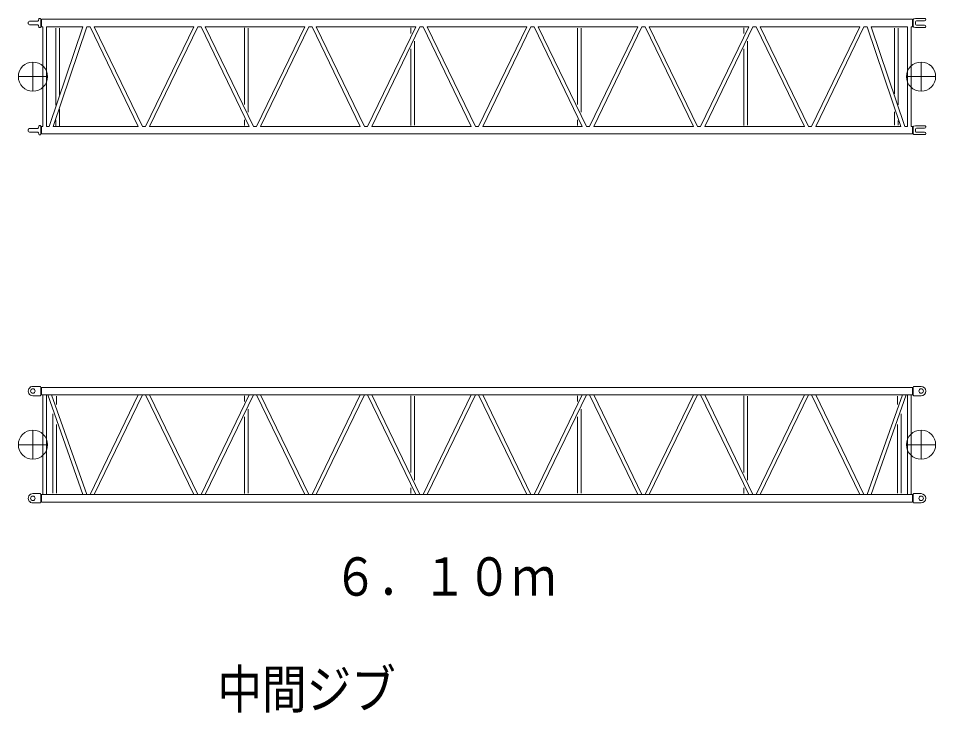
# Model space of a CAD drawing. Units: millimetres on the paper. Extents: x -420 to 629, y -297 to 297.
# Drawn here: x 177.2 to 282.2, y 8.4 to 87.9 of the extents above; entities that cross this region are included whole.
import ezdxf
from ezdxf.enums import TextEntityAlignment as Align

# ---------------------------------------------------------------- set-up
doc = ezdxf.new("R2010")
doc.units = ezdxf.units.MM
doc.layers.add('0-0_0', color=7, linetype='Continuous', lineweight=18)
doc.styles.add('ＭＳ ゴシック', font='')
doc.styles.get('ＭＳ ゴシック').set_extended_font_data('MS Gothic')

msp = doc.modelspace()

# ---------------------------------------------------------------- linework, layer by layer
at = {"layer": '0-0_0'}
for p, q in [((178.389, 87.417), (178.381, 87.322)), ((178.381, 87.322), (178.389, 87.227)), ((178.522, 87.539), (179.464, 87.539)), ((178.522, 87.106), (179.464, 87.106)), ((179.591, 87.787), (179.562, 87.622)), ((179.673, 87.856), (179.731, 87.856)), ((179.814, 87.772), (179.814, 86.872)), ((179.898, 87.686), (179.914, 87.686)), ((179.914, 87.746), (179.914, 86.899)), ((179.914, 87.746), (279.514, 87.746)), ((279.514, 87.746), (279.514, 86.899)), ((279.514, 87.686), (279.538, 87.686)), ((279.614, 87.721), (279.614, 86.923)), ((279.69, 87.804), (279.881, 87.822)), ((279.881, 87.822), (280.964, 87.822)), ((279.881, 87.456), (279.881, 87.189)), ((279.981, 87.556), (280.914, 87.556)), ((281.047, 87.739), (281.047, 87.689)), ((179.562, 87.023), (179.591, 86.858)), ((179.673, 86.789), (179.731, 86.789)), ((179.898, 86.959), (179.914, 86.959)), ((179.914, 86.899), (180.036, 86.899)), ((180.036, 75.469), (180.036, 86.899)), ((180.459, 86.899), (184.624, 86.899)), ((180.459, 75.469), (180.459, 86.899)), ((180.774, 75.469), (184.624, 86.899)), ((181.221, 75.469), (185.071, 86.899)), ((181.536, 77.905), (181.536, 86.72)), ((181.959, 79.084), (181.959, 86.72)), ((185.071, 86.899), (185.446, 86.899)), ((190.963, 75.469), (185.446, 86.899)), ((185.916, 86.899), (197.313, 86.899)), ((191.433, 75.469), (185.916, 86.899)), ((197.313, 86.899), (191.796, 75.469)), ((197.783, 86.899), (192.266, 75.469)), ((197.783, 86.899), (198.146, 86.899)), ((203.663, 75.469), (198.146, 86.899)), ((204.133, 75.469), (198.616, 86.899)), ((198.616, 86.899), (210.013, 86.899)), ((203.103, 86.761), (203.103, 77.986)), ((203.526, 86.736), (203.526, 77.109)), ((210.013, 86.899), (204.496, 75.469)), ((210.483, 86.899), (204.966, 75.469)), ((210.483, 86.899), (210.846, 86.899)), ((216.363, 75.469), (210.846, 86.899)), ((216.833, 75.469), (211.316, 86.899)), ((211.316, 86.899), (222.713, 86.899)), ((222.713, 86.899), (217.196, 75.469)), ((223.183, 86.899), (217.666, 75.469)), ((222.153, 86.761), (222.153, 86.122)), ((223.183, 86.899), (223.546, 86.899)), ((229.063, 75.469), (223.546, 86.899)), ((229.533, 75.469), (224.016, 86.899)), ((224.016, 86.899), (235.413, 86.899)), ((235.413, 86.899), (229.896, 75.469)), ((235.883, 86.899), (230.366, 75.469)), ((235.883, 86.899), (236.246, 86.899)), ((241.763, 75.469), (236.246, 86.899)), ((242.233, 75.469), (236.716, 86.899)), ((236.716, 86.899), (248.113, 86.899)), ((241.203, 77.986), (241.203, 86.732)), ((241.626, 77.109), (241.626, 86.732)), ((248.113, 86.899), (242.596, 75.469)), ((248.583, 86.899), (243.066, 75.469)), ((248.583, 86.899), (248.946, 86.899)), ((254.463, 75.469), (248.946, 86.899)), ((254.933, 75.469), (249.416, 86.899)), ((249.416, 86.899), (260.813, 86.899)), ((260.813, 86.899), (255.296, 75.469)), ((261.283, 86.899), (255.766, 75.469)), ((260.253, 86.761), (260.253, 86.122)), ((261.283, 86.899), (261.646, 86.899)), ((267.163, 75.469), (261.646, 86.899)), ((267.633, 75.469), (262.116, 86.899)), ((262.116, 86.899), (273.513, 86.899)), ((273.513, 86.899), (267.996, 75.469)), ((273.983, 86.899), (268.466, 75.469)), ((273.983, 86.899), (274.358, 86.899)), ((278.207, 75.469), (274.358, 86.899)), ((274.804, 86.899), (278.969, 86.899)), ((278.654, 75.469), (274.804, 86.899)), ((277.469, 86.72), (277.469, 79.217)), ((277.892, 86.72), (277.892, 77.972)), ((278.969, 86.899), (278.969, 75.469)), ((279.392, 86.899), (279.392, 75.469)), ((279.392, 86.899), (279.514, 86.899)), ((279.538, 86.959), (279.514, 86.959)), ((279.881, 86.822), (279.69, 86.84)), ((280.964, 86.822), (279.881, 86.822)), ((280.914, 87.089), (279.981, 87.089)), ((281.047, 86.956), (281.047, 86.906)), ((222.576, 85.258), (222.576, 75.632)), ((260.676, 85.258), (260.676, 75.632)), ((222.153, 84.381), (222.153, 75.607)), ((260.253, 84.381), (260.253, 75.607)), ((178.914, 82.851), (178.914, 79.517)), ((280.514, 82.851), (280.514, 79.517)), ((177.247, 81.184), (180.581, 81.184)), ((278.847, 81.184), (282.181, 81.184)), ((181.959, 77.459), (181.959, 75.532)), ((277.469, 77.161), (277.469, 75.619)), ((179.731, 75.579), (179.673, 75.579)), ((181.536, 76.24), (181.536, 75.548)), ((203.103, 76.246), (203.103, 75.607)), ((241.203, 76.245), (241.203, 75.607)), ((277.892, 76.172), (277.892, 75.619)), ((178.389, 75.141), (178.381, 75.045)), ((178.381, 75.045), (178.389, 74.951)), ((179.464, 75.262), (178.522, 75.262)), ((179.464, 74.829), (178.522, 74.829)), ((179.591, 75.51), (179.562, 75.345)), ((179.562, 74.746), (179.591, 74.581)), ((179.731, 74.512), (179.673, 74.512)), ((179.814, 75.496), (179.814, 74.596)), ((179.914, 75.409), (179.898, 75.409)), ((179.914, 74.682), (179.898, 74.682)), ((179.914, 75.469), (179.914, 74.622)), ((180.036, 75.469), (179.914, 75.469)), ((279.514, 74.622), (179.914, 74.622)), ((180.774, 75.469), (180.459, 75.469)), ((190.963, 75.469), (181.221, 75.469)), ((191.796, 75.469), (191.433, 75.469)), ((203.663, 75.469), (192.266, 75.469)), ((204.496, 75.469), (204.133, 75.469)), ((216.363, 75.469), (204.966, 75.469)), ((217.196, 75.469), (216.833, 75.469)), ((229.063, 75.469), (217.666, 75.469)), ((229.896, 75.469), (229.533, 75.469)), ((241.763, 75.469), (230.366, 75.469)), ((242.596, 75.469), (242.233, 75.469)), ((254.463, 75.469), (243.066, 75.469)), ((255.296, 75.469), (254.933, 75.469)), ((267.163, 75.469), (255.766, 75.469)), ((267.996, 75.469), (267.633, 75.469)), ((278.207, 75.469), (268.466, 75.469)), ((278.969, 75.469), (278.654, 75.469)), ((279.514, 75.469), (279.392, 75.469)), ((279.514, 75.469), (279.514, 74.622)), ((279.514, 75.409), (279.538, 75.409)), ((279.538, 74.682), (279.514, 74.682)), ((279.614, 75.445), (279.614, 74.647)), ((279.69, 75.528), (279.881, 75.546)), ((279.881, 74.546), (279.69, 74.564)), ((279.881, 75.546), (280.964, 75.546)), ((279.881, 75.179), (279.881, 74.912)), ((280.964, 74.546), (279.881, 74.546)), ((279.981, 75.279), (280.914, 75.279)), ((280.914, 74.812), (279.981, 74.812)), ((281.047, 75.462), (281.047, 75.412)), ((281.047, 74.679), (281.047, 74.629)), ((178.924, 45.726), (179.731, 45.726)), ((179.814, 45.642), (179.814, 44.742)), ((179.898, 45.556), (179.914, 45.556)), ((179.914, 45.616), (179.914, 44.769)), ((179.914, 45.616), (279.514, 45.616)), ((279.514, 45.616), (279.514, 44.769)), ((279.514, 45.556), (279.538, 45.556)), ((279.614, 45.642), (279.614, 44.742)), ((279.697, 45.726), (280.514, 45.726)), ((178.914, 44.659), (179.731, 44.659)), ((179.898, 44.829), (179.914, 44.829)), ((179.914, 44.769), (279.514, 44.769)), ((180.036, 33.339), (180.036, 44.769)), ((180.459, 33.339), (180.459, 44.769)), ((180.606, 44.769), (184.623, 33.339)), ((181.055, 44.769), (185.072, 33.339)), ((181.626, 43.647), (181.626, 44.618)), ((185.446, 33.339), (190.963, 44.769)), ((185.916, 33.339), (191.433, 44.769)), ((191.796, 44.769), (197.313, 33.339)), ((192.266, 44.769), (197.783, 33.339)), ((198.146, 33.339), (203.663, 44.769)), ((198.616, 33.339), (204.133, 44.769)), ((203.103, 44.631), (203.103, 43.992)), ((204.496, 44.769), (210.013, 33.339)), ((204.966, 44.769), (210.483, 33.339)), ((210.846, 33.339), (216.363, 44.769)), ((211.316, 33.339), (216.833, 44.769)), ((217.196, 44.769), (222.713, 33.339)), ((217.666, 44.769), (223.183, 33.339)), ((222.153, 44.631), (222.153, 35.857)), ((222.576, 44.606), (222.576, 34.98)), ((223.546, 33.339), (229.063, 44.769)), ((224.016, 33.339), (229.533, 44.769)), ((229.896, 44.769), (235.413, 33.339)), ((230.366, 44.769), (235.883, 33.339)), ((236.246, 33.339), (241.763, 44.769)), ((236.716, 33.339), (242.233, 44.769)), ((241.203, 44.631), (241.203, 43.993)), ((242.596, 44.769), (248.113, 33.339)), ((243.066, 44.769), (248.583, 33.339)), ((248.946, 33.339), (254.463, 44.769)), ((249.416, 33.339), (254.933, 44.769)), ((255.296, 44.769), (260.813, 33.339)), ((255.766, 44.769), (261.283, 33.339)), ((260.253, 44.631), (260.253, 35.857)), ((260.676, 44.606), (260.676, 34.98)), ((261.646, 33.339), (267.163, 44.769)), ((262.116, 33.339), (267.633, 44.769)), ((267.996, 44.769), (273.513, 33.339)), ((268.466, 44.769), (273.983, 33.339)), ((274.357, 33.339), (278.373, 44.769)), ((274.805, 33.339), (278.822, 44.769)), ((277.802, 44.618), (277.802, 43.647)), ((278.969, 44.769), (278.969, 33.339)), ((279.392, 44.769), (279.392, 33.339)), ((279.538, 44.829), (279.514, 44.829)), ((279.697, 44.659), (280.514, 44.659)), ((203.526, 43.128), (203.526, 33.502)), ((241.626, 33.506), (241.626, 43.129)), ((181.203, 33.518), (181.203, 42.569)), ((203.103, 42.251), (203.103, 33.477)), ((241.203, 33.506), (241.203, 42.252)), ((278.226, 42.569), (278.226, 33.518)), ((181.626, 33.518), (181.626, 41.365)), ((277.802, 41.365), (277.802, 33.518)), ((178.914, 40.721), (178.914, 37.387)), ((280.514, 40.721), (280.514, 37.387)), ((177.247, 39.054), (180.581, 39.054)), ((278.847, 39.054), (282.181, 39.054)), ((222.153, 34.116), (222.153, 33.477)), ((260.253, 34.116), (260.253, 33.477)), ((179.731, 33.449), (178.914, 33.449)), ((179.814, 33.366), (179.814, 32.466)), ((179.914, 33.279), (179.898, 33.279)), ((179.914, 32.552), (179.898, 32.552)), ((179.914, 33.339), (179.914, 32.492)), ((279.514, 33.339), (179.914, 33.339)), ((279.514, 33.339), (279.514, 32.492)), ((279.514, 33.279), (279.538, 33.279)), ((279.538, 32.552), (279.514, 32.552)), ((279.614, 33.366), (279.614, 32.466)), ((280.514, 33.449), (279.697, 33.449)), ((179.731, 32.382), (178.924, 32.382)), ((279.514, 32.492), (179.914, 32.492)), ((280.514, 32.382), (279.697, 32.382))]:
    msp.add_line(p, q, dxfattribs=at)
for centre, radius in [((178.914, 81.184), 1.667), ((280.514, 81.184), 1.667), ((178.914, 45.192), 0.258), ((280.514, 45.192), 0.258), ((178.914, 39.054), 1.667), ((280.514, 39.054), 1.667), ((178.914, 32.916), 0.258), ((280.514, 32.916), 0.258)]:
    msp.add_circle(centre, radius, dxfattribs=at)
for centre, radius, start, end in [((178.522, 87.406), 0.133, 89.99162, 174.99917), ((178.522, 87.239), 0.133, 185.00083, 270.00832), ((179.464, 87.639), 0.1, 270.01182, 350.00204), ((179.464, 87.006), 0.1, 9.99612, 89.97763), ((179.673, 87.772), 0.0833, 89.99976, 169.99991), ((179.731, 87.772), 0.0833, 0, 89.99993), ((179.898, 87.769), 0.0833, 179.99996, 270), ((279.538, 87.769), 0.0833, 270.00007, 343.41716), ((279.697, 87.721), 0.0833, 95.35398, 180.01723), ((279.981, 87.456), 0.1, 89.99993, 179.99991), ((279.981, 87.189), 0.1, 180.00015, 270.00013), ((280.914, 87.689), 0.133, 270.00007, 0), ((280.964, 87.739), 0.0833, 0, 89.99993), ((179.673, 86.872), 0.0833, 190.00233, 270.01297), ((179.731, 86.872), 0.0833, 270.00007, 0), ((179.898, 86.876), 0.0833, 89.99993, 179.99991), ((279.538, 86.876), 0.0833, 16.58284, 89.99993), ((279.697, 86.923), 0.0833, 179.98275, 264.64601), ((280.914, 86.956), 0.133, 0, 89.99993), ((280.964, 86.906), 0.0833, 270.00013, 0), ((179.673, 75.496), 0.0833, 89.98709, 169.99773), ((179.731, 75.496), 0.0833, 0, 89.99998), ((178.522, 75.129), 0.133, 89.99173, 174.99923), ((178.522, 74.962), 0.133, 185.00083, 270.00838), ((179.464, 75.362), 0.1, 270.02237, 350.00388), ((179.464, 74.729), 0.1, 9.99796, 89.98823), ((179.673, 74.596), 0.0833, 190.00009, 270.00024), ((179.731, 74.596), 0.0833, 270.00007, 0), ((179.898, 75.492), 0.0833, 180.00009, 270.00007), ((179.898, 74.599), 0.0833, 89.99998, 180.00002), ((279.538, 75.492), 0.0833, 270.00007, 343.41716), ((279.538, 74.599), 0.0833, 16.58285, 89.99998), ((279.697, 75.445), 0.0833, 95.35398, 180.01723), ((279.697, 74.647), 0.0833, 179.98275, 264.64601), ((279.981, 75.179), 0.1, 89.99993, 179.99991), ((279.981, 74.912), 0.1, 180.00009, 270.00007), ((280.914, 75.412), 0.133, 270.00007, 0), ((280.914, 74.679), 0.133, 0, 89.99998), ((280.964, 75.462), 0.0833, 0, 89.99993), ((280.964, 74.629), 0.0833, 270.00007, 0), ((178.914, 45.192), 0.533, 88.9513, 269.99995), ((179.731, 45.642), 0.0833, 0, 89.99993), ((179.898, 45.639), 0.0833, 179.99996, 270), ((279.538, 45.639), 0.0833, 270.00007, 343.41716), ((279.697, 45.642), 0.0833, 89.99998, 179.99996), ((280.514, 45.192), 0.533, 270.00002, 89.99998), ((179.731, 44.742), 0.0833, 270.00007, 0), ((179.898, 44.746), 0.0833, 89.99993, 179.99991), ((279.538, 44.746), 0.0833, 16.58284, 89.99993), ((279.697, 44.742), 0.0833, 179.99996, 270), ((178.914, 32.916), 0.533, 90.00004, 271.04868), ((179.731, 33.366), 0.0833, 0, 89.99993), ((179.898, 33.362), 0.0833, 180.00015, 270.00013), ((179.898, 32.469), 0.0833, 89.99998, 180.00002), ((279.538, 33.362), 0.0833, 270.00013, 343.41716), ((279.538, 32.469), 0.0833, 16.58284, 89.99993), ((279.697, 33.366), 0.0833, 89.99998, 180.00002), ((280.514, 32.916), 0.533, 270.00007, 89.99998), ((179.731, 32.466), 0.0833, 270.00013, 0), ((279.697, 32.466), 0.0833, 180.00009, 270.00007)]:
    msp.add_arc(centre, radius, start, end, dxfattribs=at)

# ---------------------------------------------------------------- texts
at = {"layer": '0-0_0', "style": 'ＭＳ ゴシック', "width": 0.85}
for s, p in [('６．１０ｍ', (213.265, 20.445)), ('中間ジブ', (200.023, 7.544))]:
    msp.add_text(s, height=4.399, dxfattribs=at).set_placement(p, align=Align.BOTTOM_LEFT)

doc.saveas('drawing.dxf')
